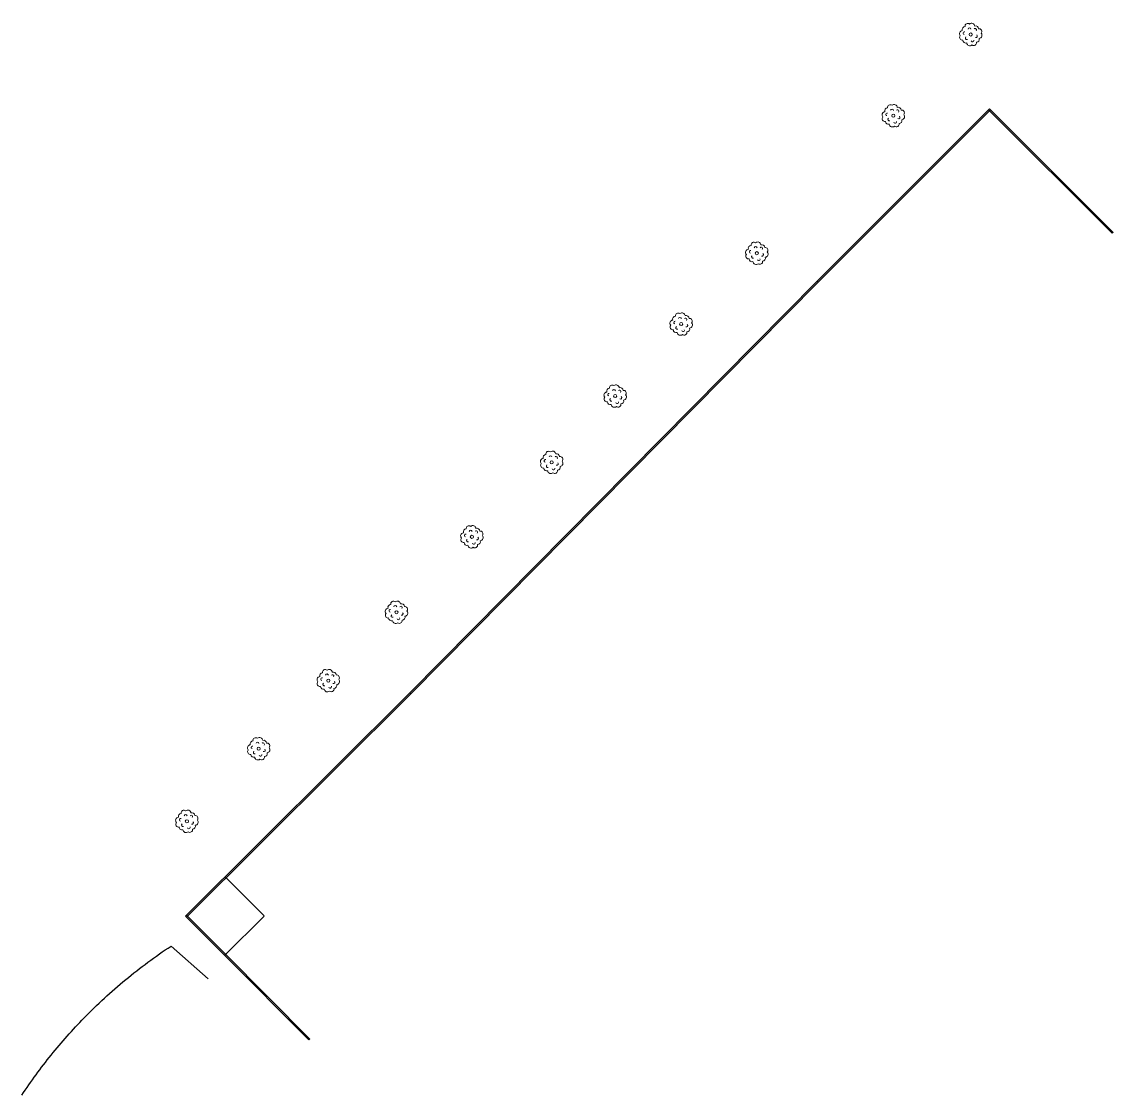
# Model space of a CAD drawing. Header units: metres. Extents: x -170671 to 7046476, y -35663801 to 566855.
# Drawn here: x -7921 to -1699, y 10228 to 16347 of the extents above; entities that cross this region are included whole.
import ezdxf

# ---------------------------------------------------------------- set-up
doc = ezdxf.new("R2010")
doc.units = ezdxf.units.M
doc.header["$LTSCALE"] = 100
doc.layers.add('0-mur', color=250, linetype='Continuous')
doc.layers.add('0-véget', color=3, linetype='Continuous')

# ---------------------------------------------------------------- blocks, each defined once
blk = doc.blocks.new('BLSYM081 - 2025')
at = {"color": 92, "linetype": 'Continuous', "lineweight": 0}
blk.add_circle((0, 0), 0.45, dxfattribs=at)
for centre, radius, start, end in [((-0.57, 2.46), 0.782, 43.6925, 183.5969), ((0.52, 2.27), 0.894, -1.5417, 125.1929), ((-2.27, 0.52), 0.894, 88.4583, 215.1929), ((-1.44, 1.59), 0.825, 83.4353, 192.7267), ((-1.52, -0.18), 0.415, 90.5895, 253.7128), ((-1.17, 1.38), 0.385, 40.5494, 221.5177), ((0.61, 1.41), 0.415, -29.4105, 133.7128), ((1.59, 1.44), 0.825, -6.5647, 102.7267), ((1.78, 0.32), 0.385, -79.4506, 101.5179), ((2.27, -0.52), 0.894, -91.5417, 35.1929), ((2.46, 0.57), 0.782, -46.3075, 93.5969), ((-2.46, -0.57), 0.782, 133.6925, 273.5969), ((-1.59, -1.44), 0.825, 173.4353, 282.7267), ((-0.52, -2.27), 0.894, 178.4583, 305.1929), ((-0.61, -1.7), 0.385, 160.5494, 341.5175), ((0.57, -2.46), 0.782, -136.3075, 3.5969), ((0.91, -1.23), 0.415, -149.4105, 13.7127), ((1.44, -1.59), 0.825, -96.5647, 12.7267)]:
    blk.add_arc(centre, radius, start, end, dxfattribs=at)

msp = doc.modelspace()

# ---------------------------------------------------------------- linework, layer by layer
at = {"layer": '0-mur'}
for points in [[(-2404.633, 15851.079), (-3385.973, 14867.711), (-5709.938, 12521.269), (-6987.62, 11248.389)], [(-2404.633, 15851.079), (-1699.035, 15146.953)], [(-6761.677, 11472.409), (-6540.548, 11249.38)], [(-6987.62, 11248.389), (-6766.486, 11025.361)], [(-6540.063, 11248.879), (-6764.938, 11024.874)], [(-7070.247, 11077.783), (-6858.36, 10891)], [(-6284.089, 10542.207), (-6766.486, 11025.361)]]:
    msp.add_lwpolyline(points, dxfattribs=at)
at = {"layer": '0-mur', "extrusion": (0, 0, -1)}
for points in [[(2398.969, 15845.438), (3380.3, 14862.023), (3385.967, 14867.713), (2404.633, 15851.079)], [(2404.633, 15851.079), (1699.035, 15146.953), (1704.689, 15141.293), (2410.281, 15845.42)], [(3380.297, 14862.073), (5704.263, 12515.63), (5709.95, 12521.266), (3385.969, 14867.662)], [(5704.286, 12515.626), (6981.975, 11242.745), (6987.62, 11248.389), (5709.926, 12521.271)], [(6981.933, 11254.006), (6760.804, 11030.977), (6766.486, 11025.361), (6987.62, 11248.389)], [(6284.089, 10542.207), (6766.486, 11025.361), (6760.826, 11031.023), (6278.429, 10547.868)]]:
    msp.add_lwpolyline(points, close=True, dxfattribs=at)
at = {"layer": '0-mur'}
msp.add_lwpolyline([(-7921.324, 10227.629, -0.02364076), (-7754.164, 10456.343, -0.02364089), (-7566.15, 10668.208, -0.02688056), (-7329.219, 10886.355, -0.02688056), (-7070.247, 11077.783)], format="xyb", dxfattribs=at)

# ---------------------------------------------------------------- block references
at = {"layer": '0-véget', "color": 8, "linetype": 'Continuous', "lineweight": 0, "xscale": 20.00000029806431, "yscale": 20.00000029806431, "zscale": 20.00000029806431, "rotation": 276.7797354001526}
for p in [(-2511.154, 16275.099), (-2952.553, 15811.627), (-3730.556, 15027.848), (-4162.068, 14623.96), (-4538.158, 14213.413), (-4900.259, 13835.484), (-5355.236, 13411.026), (-5785.145, 12980.72), (-6174.116, 12590.953), (-6570.725, 12202.748), (-6980.138, 11789.081)]:
    msp.add_blockref('BLSYM081 - 2025', p, dxfattribs=at)

doc.saveas('drawing.dxf')
